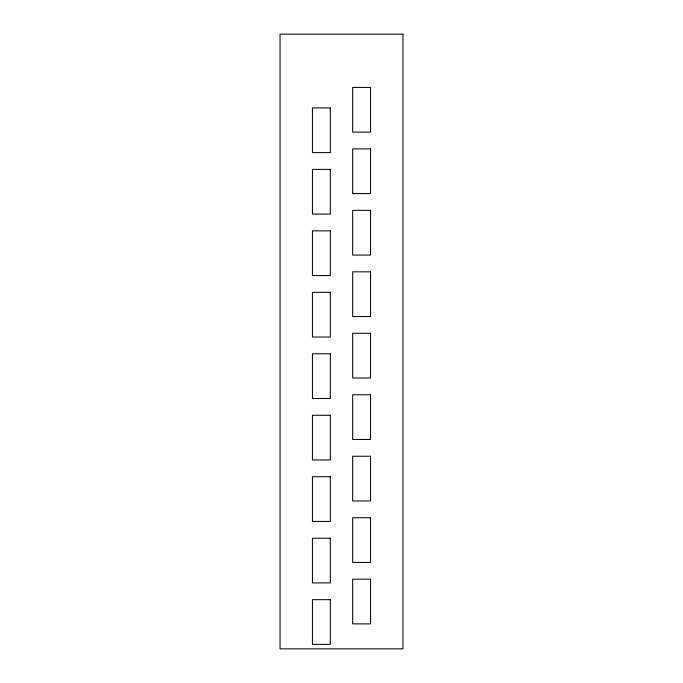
<?xml version="1.0" encoding="UTF-8"?>
<svg xmlns="http://www.w3.org/2000/svg" width="683" height="683" viewBox="0 0 683 683"><rect width="100%" height="100%" fill="white"/><g stroke="black" fill="none" stroke-linecap="round" stroke-linejoin="round"><path stroke-width="1.02" d="M402.97 34.15L280.03 34.15L280.03 648.85L402.97 648.85L402.97 34.15M370.562 87.424L352.676 87.424L352.676 132.126L370.562 132.126L370.562 87.424M330.324 107.914L312.438 107.914L312.438 152.616L330.324 152.616L330.324 107.914M370.562 148.894L352.676 148.894L352.676 193.596L370.562 193.596L370.562 148.894M330.324 169.384L312.438 169.384L312.438 214.086L330.324 214.086L330.324 169.384M370.562 210.364L352.676 210.364L352.676 255.066L370.562 255.066L370.562 210.364M330.324 230.854L312.438 230.854L312.438 275.556L330.324 275.556L330.324 230.854M370.562 271.834L352.676 271.834L352.676 316.536L370.562 316.536L370.562 271.834M330.324 292.324L312.438 292.324L312.438 337.026L330.324 337.026L330.324 292.324M370.562 333.304L352.676 333.304L352.676 378.006L370.562 378.006L370.562 333.304M330.324 353.794L312.438 353.794L312.438 398.496L330.324 398.496L330.324 353.794M370.562 394.774L352.676 394.774L352.676 439.476L370.562 439.476L370.562 394.774M330.324 415.264L312.438 415.264L312.438 459.966L330.324 459.966L330.324 415.264M370.562 456.244L352.676 456.244L352.676 500.946L370.562 500.946L370.562 456.244M330.324 476.734L312.438 476.734L312.438 521.436L330.324 521.436L330.324 476.734M370.562 517.714L352.676 517.714L352.676 562.416L370.562 562.416L370.562 517.714M330.324 538.204L312.438 538.204L312.438 582.906L330.324 582.906L330.324 538.204M370.562 579.184L352.676 579.184L352.676 623.886L370.562 623.886L370.562 579.184M330.324 599.674L312.438 599.674L312.438 644.376L330.324 644.376L330.324 599.674"/></g></svg>
